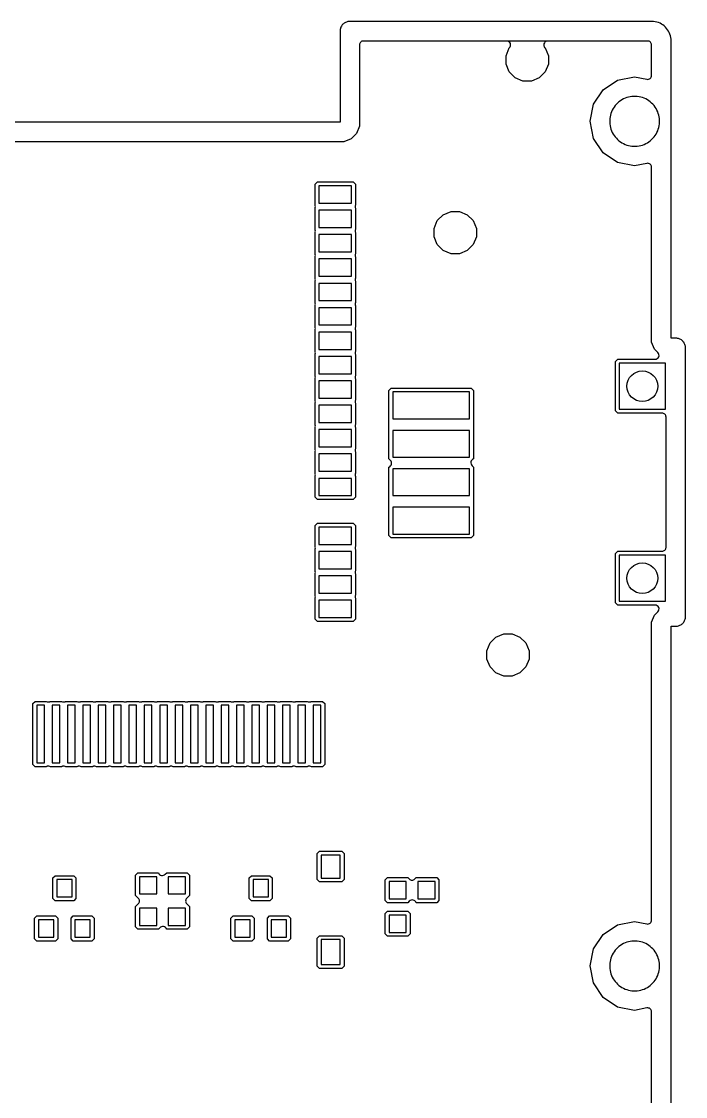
# Model space of a CAD drawing. Header units: millimetres. Extents: x -2 to 70, y 0 to 114.
# Drawn here: x 35.6 to 70.2, y 57 to 113 of the extents above; entities that cross this region are included whole.
import ezdxf

# ---------------------------------------------------------------- set-up
doc = ezdxf.new("R2010")
doc.units = ezdxf.units.MM

msp = doc.modelspace()

# ---------------------------------------------------------------- linework, layer by layer
at = {"layer": '16_copper'}
msp.add_lwpolyline([(68.484, 31.221), (68.484, 61.411, 0.472966), (68.241, 61.611), (67.6, 61.483), (66.713, 61.659), (65.962, 62.162), (65.459, 62.913), (65.283, 63.8), (65.459, 64.687), (65.962, 65.438), (66.713, 65.941), (67.6, 66.117), (68.241, 65.989, 0.472966), (68.484, 66.189), (68.484, 81.702), (68.639, 82.076), (68.813, 82.25, 0.668179), (68.669, 82.597), (66.716, 82.597), (66.597, 82.716), (66.597, 85.284), (66.716, 85.403), (69.031, 85.403, 0.414214), (69.234, 85.606), (69.234, 92.394, 0.414214), (69.031, 92.597), (66.716, 92.597), (66.597, 92.716), (66.597, 95.284), (66.716, 95.403), (68.669, 95.403, 0.668179), (68.813, 95.75), (68.639, 95.924), (68.484, 96.298), (68.484, 105.411, 0.472966), (68.241, 105.611), (67.6, 105.483), (66.713, 105.659), (65.962, 106.162), (65.459, 106.913), (65.283, 107.8), (65.459, 108.687), (65.962, 109.438), (66.713, 109.941), (67.6, 110.117), (68.241, 109.989, 0.472966), (68.484, 110.189), (68.484, 111.781, 0.414214), (68.281, 111.984), (63.067, 111.984, 0.553338), (62.884, 111.692), (62.888, 111.685, 0.08599), (62.935, 111.625), (63.103, 111.219), (63.103, 110.781), (62.935, 110.375), (62.625, 110.065), (62.219, 109.897), (61.781, 109.897), (61.375, 110.065), (61.065, 110.375), (60.897, 110.781), (60.897, 111.219), (61.065, 111.625, 0.699278), (60.933, 111.984), (53.469, 111.984, 0.414214), (53.266, 111.781), (53.266, 107.548), (53.111, 107.174), (52.826, 106.889), (52.452, 106.734), (33.548, 106.734)], format="xyb", dxfattribs=at)
for points in [[(51.066, 88.097), (50.947, 88.216), (50.947, 89.305, 0.187467), (50.947, 89.464), (50.947, 90.575, 0.187456), (50.947, 90.734), (50.947, 91.845, 0.187456), (50.947, 92.004), (50.947, 93.115, 0.187456), (50.947, 93.274), (50.947, 94.385, 0.187467), (50.947, 94.544), (50.947, 95.655, 0.187456), (50.947, 95.814), (50.947, 96.925, 0.187467), (50.947, 97.084), (50.947, 98.195, 0.187456), (50.947, 98.354), (50.947, 99.465, 0.187532), (50.947, 99.624), (50.947, 100.735, 0.187467), (50.947, 100.894), (50.947, 102.005, 0.187467), (50.947, 102.164), (50.947, 103.275, 0.187456), (50.947, 103.434), (50.947, 104.524), (51.066, 104.643), (52.934, 104.643), (53.053, 104.524), (53.053, 103.435, 0.187467), (53.053, 103.276), (53.053, 102.165, 0.187456), (53.053, 102.006), (53.053, 100.895, 0.187456), (53.053, 100.736), (53.053, 99.625, 0.187456), (53.053, 99.466), (53.053, 98.355, 0.187467), (53.053, 98.196), (53.053, 97.085, 0.187456), (53.053, 96.926), (53.053, 95.815, 0.187467), (53.053, 95.656), (53.053, 94.545, 0.187456), (53.053, 94.386), (53.053, 93.275, 0.187467), (53.053, 93.116), (53.053, 92.005, 0.187467), (53.053, 91.846), (53.053, 90.735, 0.187467), (53.053, 90.576), (53.053, 89.465, 0.187456), (53.053, 89.306), (53.053, 88.216), (52.934, 88.097)], [(54.916, 86.097), (54.797, 86.216), (54.797, 89.784, 0.558095), (54.869, 90.144), (54.797, 90.216), (54.797, 93.784), (54.916, 93.903), (59.084, 93.903), (59.203, 93.784), (59.203, 90.216, 0.558101), (59.131, 89.856), (59.203, 89.784), (59.203, 86.216), (59.084, 86.097)], [(51.066, 81.747), (50.947, 81.866), (50.947, 82.955, 0.187456), (50.947, 83.114), (50.947, 84.225, 0.187456), (50.947, 84.384), (50.947, 85.495, 0.187467), (50.947, 85.654), (50.947, 86.744), (51.066, 86.863), (52.934, 86.863), (53.053, 86.744), (53.053, 85.655, 0.187456), (53.053, 85.496), (53.053, 84.385, 0.187467), (53.053, 84.226), (53.053, 83.115, 0.187467), (53.053, 82.956), (53.053, 81.866), (52.934, 81.747)], [(41.716, 65.712), (41.597, 65.831), (41.597, 66.899), (41.736, 67.039, 0.414214), (41.736, 67.326), (41.597, 67.466), (41.597, 68.534), (41.716, 68.653), (42.784, 68.653, 0.558101), (43.144, 68.581), (43.216, 68.653), (44.284, 68.653), (44.403, 68.534), (44.403, 67.466), (44.264, 67.326, 0.414214), (44.264, 67.039), (44.403, 66.899), (44.403, 65.831), (44.284, 65.712), (43.216, 65.712, 0.558101), (42.856, 65.784), (42.784, 65.712)], [(54.716, 67.097), (54.597, 67.216), (54.597, 68.284), (54.716, 68.403), (55.784, 68.403), (55.856, 68.331, 0.414217), (56.144, 68.331), (56.216, 68.403), (57.284, 68.403), (57.403, 68.284), (57.403, 67.216), (57.284, 67.097), (56.216, 67.097, 0.558101), (55.856, 67.169), (55.784, 67.097)]]:
    msp.add_lwpolyline(points, format="xyb", close=True, dxfattribs=at)
for points in [[(52.85, 104.44), (51.15, 104.44), (51.15, 103.54), (52.85, 103.54)], [(52.85, 103.17), (51.15, 103.17), (51.15, 102.27), (52.85, 102.27)], [(58.031, 100.897), (57.625, 101.065), (57.315, 101.375), (57.147, 101.781), (57.147, 102.219), (57.315, 102.625), (57.625, 102.935), (58.031, 103.103), (58.469, 103.103), (58.875, 102.935), (59.185, 102.625), (59.353, 102.219), (59.353, 101.781), (59.185, 101.375), (58.875, 101.065), (58.469, 100.897)], [(52.85, 101.9), (51.15, 101.9), (51.15, 101), (52.85, 101)], [(52.85, 100.63), (51.15, 100.63), (51.15, 99.73), (52.85, 99.73)], [(52.85, 99.36), (51.15, 99.36), (51.15, 98.46), (52.85, 98.46)], [(52.85, 98.09), (51.15, 98.09), (51.15, 97.19), (52.85, 97.19)], [(52.85, 96.82), (51.15, 96.82), (51.15, 95.92), (52.85, 95.92)], [(52.85, 95.55), (51.15, 95.55), (51.15, 94.65), (52.85, 94.65)], [(69.2, 95.2), (66.8, 95.2), (66.8, 92.8), (69.2, 92.8)], [(52.85, 94.28), (51.15, 94.28), (51.15, 93.38), (52.85, 93.38)], [(59, 93.7), (55, 93.7), (55, 92.3), (59, 92.3)], [(52.85, 93.01), (51.15, 93.01), (51.15, 92.11), (52.85, 92.11)], [(52.85, 91.74), (51.15, 91.74), (51.15, 90.84), (52.85, 90.84)], [(59, 91.7), (55, 91.7), (55, 90.3), (59, 90.3)], [(52.85, 90.47), (51.15, 90.47), (51.15, 89.57), (52.85, 89.57)], [(59, 89.7), (55, 89.7), (55, 88.3), (59, 88.3)], [(52.85, 89.2), (51.15, 89.2), (51.15, 88.3), (52.85, 88.3)], [(59, 87.7), (55, 87.7), (55, 86.3), (59, 86.3)], [(52.85, 86.66), (51.15, 86.66), (51.15, 85.76), (52.85, 85.76)], [(52.85, 85.39), (51.15, 85.39), (51.15, 84.49), (52.85, 84.49)], [(69.2, 85.2), (66.8, 85.2), (66.8, 82.8), (69.2, 82.8)], [(52.85, 84.12), (51.15, 84.12), (51.15, 83.22), (52.85, 83.22)], [(52.85, 82.85), (51.15, 82.85), (51.15, 81.95), (52.85, 81.95)], [(60.781, 78.897), (60.375, 79.065), (60.065, 79.375), (59.897, 79.781), (59.897, 80.219), (60.065, 80.625), (60.375, 80.935), (60.781, 81.103), (61.219, 81.103), (61.625, 80.935), (61.935, 80.625), (62.103, 80.219), (62.103, 79.781), (61.935, 79.375), (61.625, 79.065), (61.219, 78.897)], [(51.176, 68.177), (51.057, 68.296), (51.057, 69.664), (51.176, 69.783), (52.344, 69.783), (52.463, 69.664), (52.463, 68.296), (52.344, 68.177)], [(52.26, 69.58), (51.26, 69.58), (51.26, 68.38), (52.26, 68.38)], [(37.401, 67.197), (37.282, 67.316), (37.282, 68.384), (37.401, 68.503), (38.369, 68.503), (38.488, 68.384), (38.488, 67.316), (38.369, 67.197)], [(42.7, 68.45), (41.8, 68.45), (41.8, 67.55), (42.7, 67.55)], [(44.2, 68.45), (43.3, 68.45), (43.3, 67.55), (44.2, 67.55)], [(47.631, 67.197), (47.512, 67.316), (47.512, 68.384), (47.631, 68.503), (48.599, 68.503), (48.718, 68.384), (48.718, 67.316), (48.599, 67.197)], [(38.285, 68.3), (37.485, 68.3), (37.485, 67.4), (38.285, 67.4)], [(48.515, 68.3), (47.715, 68.3), (47.715, 67.4), (48.515, 67.4)], [(55.7, 68.2), (54.8, 68.2), (54.8, 67.3), (55.7, 67.3)], [(57.2, 68.2), (56.3, 68.2), (56.3, 67.3), (57.2, 67.3)], [(42.7, 66.815), (41.8, 66.815), (41.8, 65.915), (42.7, 65.915)], [(44.2, 66.815), (43.3, 66.815), (43.3, 65.915), (44.2, 65.915)], [(54.716, 65.347), (54.597, 65.466), (54.597, 66.534), (54.716, 66.653), (55.784, 66.653), (55.903, 66.534), (55.903, 65.466), (55.784, 65.347)], [(36.451, 65.097), (36.332, 65.216), (36.332, 66.284), (36.451, 66.403), (37.419, 66.403), (37.538, 66.284), (37.538, 65.216), (37.419, 65.097)], [(37.335, 66.2), (36.535, 66.2), (36.535, 65.3), (37.335, 65.3)], [(38.351, 65.097), (38.232, 65.216), (38.232, 66.284), (38.351, 66.403), (39.319, 66.403), (39.438, 66.284), (39.438, 65.216), (39.319, 65.097)], [(39.235, 66.2), (38.435, 66.2), (38.435, 65.3), (39.235, 65.3)], [(46.681, 65.097), (46.562, 65.216), (46.562, 66.284), (46.681, 66.403), (47.649, 66.403), (47.768, 66.284), (47.768, 65.216), (47.649, 65.097)], [(47.565, 66.2), (46.765, 66.2), (46.765, 65.3), (47.565, 65.3)], [(48.581, 65.097), (48.462, 65.216), (48.462, 66.284), (48.581, 66.403), (49.549, 66.403), (49.668, 66.284), (49.668, 65.216), (49.549, 65.097)], [(49.465, 66.2), (48.665, 66.2), (48.665, 65.3), (49.465, 65.3)], [(55.7, 66.45), (54.8, 66.45), (54.8, 65.55), (55.7, 65.55)], [(51.176, 63.667), (51.057, 63.786), (51.057, 65.254), (51.176, 65.373), (52.344, 65.373), (52.463, 65.254), (52.463, 63.786), (52.344, 63.667)], [(52.26, 65.17), (51.26, 65.17), (51.26, 63.87), (52.26, 63.87)]]:
    msp.add_lwpolyline(points, close=True, dxfattribs=at)
at = {"layer": '1_copper'}
msp.add_lwpolyline([(68.484, 31.221), (68.484, 61.411, 0.472966), (68.241, 61.611), (67.6, 61.483), (66.713, 61.659), (65.962, 62.162), (65.459, 62.913), (65.283, 63.8), (65.459, 64.687), (65.962, 65.438), (66.713, 65.941), (67.6, 66.117), (68.241, 65.989, 0.472966), (68.484, 66.189), (68.484, 81.702), (68.639, 82.076), (68.813, 82.25, 0.668179), (68.669, 82.597), (66.716, 82.597), (66.597, 82.716), (66.597, 85.284), (66.716, 85.403), (69.031, 85.403, 0.414214), (69.234, 85.606), (69.234, 92.394, 0.414214), (69.031, 92.597), (66.716, 92.597), (66.597, 92.716), (66.597, 95.284), (66.716, 95.403), (68.669, 95.403, 0.668179), (68.813, 95.75), (68.639, 95.924), (68.484, 96.298), (68.484, 105.411, 0.472966), (68.241, 105.611), (67.6, 105.483), (66.713, 105.659), (65.962, 106.162), (65.459, 106.913), (65.283, 107.8), (65.459, 108.687), (65.962, 109.438), (66.713, 109.941), (67.6, 110.117), (68.241, 109.989, 0.472966), (68.484, 110.189), (68.484, 111.781, 0.414214), (68.281, 111.984), (53.469, 111.984, 0.414214), (53.266, 111.781), (53.266, 107.548), (53.111, 107.174), (52.826, 106.889), (52.452, 106.734), (33.548, 106.734)], format="xyb", dxfattribs=at)
for points in [[(69.2, 95.2), (66.8, 95.2), (66.8, 92.8), (69.2, 92.8)], [(69.2, 85.2), (66.8, 85.2), (66.8, 82.8), (69.2, 82.8)], [(36.85, 77.38), (36.45, 77.38), (36.45, 74.38), (36.85, 74.38)], [(37.65, 77.38), (37.25, 77.38), (37.25, 74.38), (37.65, 74.38)], [(38.45, 77.38), (38.05, 77.38), (38.05, 74.38), (38.45, 74.38)], [(39.25, 77.38), (38.85, 77.38), (38.85, 74.38), (39.25, 74.38)], [(40.05, 77.38), (39.65, 77.38), (39.65, 74.38), (40.05, 74.38)], [(40.85, 77.38), (40.45, 77.38), (40.45, 74.38), (40.85, 74.38)], [(41.65, 77.38), (41.25, 77.38), (41.25, 74.38), (41.65, 74.38)], [(42.45, 77.38), (42.05, 77.38), (42.05, 74.38), (42.45, 74.38)], [(43.25, 77.38), (42.85, 77.38), (42.85, 74.38), (43.25, 74.38)], [(44.05, 77.38), (43.65, 77.38), (43.65, 74.38), (44.05, 74.38)], [(44.85, 77.38), (44.45, 77.38), (44.45, 74.38), (44.85, 74.38)], [(45.65, 77.38), (45.25, 77.38), (45.25, 74.38), (45.65, 74.38)], [(46.45, 77.38), (46.05, 77.38), (46.05, 74.38), (46.45, 74.38)], [(47.25, 77.38), (46.85, 77.38), (46.85, 74.38), (47.25, 74.38)], [(48.05, 77.38), (47.65, 77.38), (47.65, 74.38), (48.05, 74.38)], [(48.85, 77.38), (48.45, 77.38), (48.45, 74.38), (48.85, 74.38)], [(49.65, 77.38), (49.25, 77.38), (49.25, 74.38), (49.65, 74.38)], [(50.45, 77.38), (50.05, 77.38), (50.05, 74.38), (50.45, 74.38)], [(51.25, 77.38), (50.85, 77.38), (50.85, 74.38), (51.25, 74.38)]]:
    msp.add_lwpolyline(points, close=True, dxfattribs=at)
msp.add_lwpolyline([(36.366, 74.177), (36.247, 74.296), (36.247, 77.464), (36.366, 77.583), (36.942, 77.583, 0.212309), (37.105, 77.559), (37.121, 77.565, 0.04519), (37.158, 77.583), (37.742, 77.583, 0.212309), (37.905, 77.559), (37.921, 77.565, 0.04519), (37.958, 77.583), (38.542, 77.583, 0.212309), (38.705, 77.559), (38.721, 77.565, 0.04519), (38.758, 77.583), (39.342, 77.583, 0.212309), (39.505, 77.559), (39.521, 77.565, 0.04519), (39.558, 77.583), (40.142, 77.583, 0.212309), (40.305, 77.559), (40.321, 77.565, 0.04519), (40.358, 77.583), (40.942, 77.583, 0.212309), (41.105, 77.559), (41.121, 77.565, 0.04519), (41.158, 77.583), (41.742, 77.583, 0.212322), (41.905, 77.559), (41.921, 77.565, 0.045366), (41.958, 77.583), (42.542, 77.583, 0.212309), (42.705, 77.559), (42.721, 77.565, 0.04519), (42.758, 77.583), (43.342, 77.583, 0.212309), (43.505, 77.559), (43.521, 77.565, 0.04519), (43.558, 77.583), (44.142, 77.583, 0.212309), (44.305, 77.559), (44.321, 77.565, 0.04519), (44.358, 77.583), (44.942, 77.583, 0.212309), (45.105, 77.559), (45.121, 77.565, 0.04519), (45.158, 77.583), (45.742, 77.583, 0.212309), (45.905, 77.559), (45.921, 77.565, 0.04519), (45.958, 77.583), (46.542, 77.583, 0.212309), (46.705, 77.559), (46.721, 77.565, 0.04519), (46.758, 77.583), (47.342, 77.583, 0.212309), (47.505, 77.559), (47.521, 77.565, 0.04519), (47.558, 77.583), (48.142, 77.583, 0.212309), (48.305, 77.559), (48.321, 77.565, 0.04519), (48.358, 77.583), (48.942, 77.583, 0.212309), (49.105, 77.559), (49.121, 77.565, 0.04519), (49.158, 77.583), (49.742, 77.583, 0.212309), (49.905, 77.559), (49.921, 77.565, 0.04519), (49.958, 77.583), (50.542, 77.583, 0.212309), (50.705, 77.559), (50.721, 77.565, 0.04519), (50.758, 77.583), (51.334, 77.583), (51.453, 77.464), (51.453, 74.296), (51.334, 74.177), (50.758, 74.177, 0.212322), (50.595, 74.201), (50.579, 74.195, 0.045366), (50.542, 74.177), (49.958, 74.177, 0.212322), (49.795, 74.201), (49.779, 74.195, 0.045366), (49.742, 74.177), (49.158, 74.177, 0.212322), (48.995, 74.201), (48.979, 74.195, 0.045366), (48.942, 74.177), (48.358, 74.177, 0.212322), (48.195, 74.201), (48.179, 74.195, 0.045366), (48.142, 74.177), (47.558, 74.177, 0.212322), (47.395, 74.201), (47.379, 74.195, 0.045366), (47.342, 74.177), (46.758, 74.177, 0.212322), (46.595, 74.201), (46.579, 74.195, 0.045366), (46.542, 74.177), (45.958, 74.177, 0.212322), (45.795, 74.201), (45.779, 74.195, 0.045366), (45.742, 74.177), (45.158, 74.177, 0.212322), (44.995, 74.201), (44.979, 74.195, 0.045366), (44.942, 74.177), (44.358, 74.177, 0.212322), (44.195, 74.201), (44.179, 74.195, 0.045366), (44.142, 74.177), (43.558, 74.177, 0.212322), (43.395, 74.201), (43.379, 74.195, 0.045366), (43.342, 74.177), (42.758, 74.177, 0.212322), (42.595, 74.201), (42.579, 74.195, 0.045366), (42.542, 74.177), (41.958, 74.177, 0.212309), (41.795, 74.201), (41.779, 74.195, 0.04519), (41.742, 74.177), (41.158, 74.177, 0.212322), (40.995, 74.201), (40.979, 74.195, 0.045366), (40.942, 74.177), (40.358, 74.177, 0.212322), (40.195, 74.201), (40.179, 74.195, 0.045366), (40.142, 74.177), (39.558, 74.177, 0.212322), (39.395, 74.201), (39.379, 74.195, 0.045366), (39.342, 74.177), (38.758, 74.177, 0.212322), (38.595, 74.201), (38.579, 74.195, 0.045366), (38.542, 74.177), (37.958, 74.177, 0.212322), (37.795, 74.201), (37.779, 74.195, 0.045366), (37.742, 74.177), (37.158, 74.177, 0.212322), (36.995, 74.201), (36.979, 74.195), (36.963, 74.189), (36.962, 74.188), (36.961, 74.188), (36.947, 74.18), (36.942, 74.177)], format="xyb", close=True, dxfattribs=at)
at = {"layer": 'drills_PTH'}
for centre in [(68, 94), (68, 84)]:
    msp.add_circle(centre, 0.8, dxfattribs=at)
at = {"layer": 'holes'}
for points in [[(68.9, 107.754), (68.9, 107.846), (68.893, 107.939), (68.88, 108.031), (68.86, 108.122), (68.834, 108.211), (68.802, 108.298), (68.763, 108.382), (68.719, 108.464), (68.669, 108.542), (68.613, 108.616), (68.552, 108.686), (68.486, 108.752), (68.416, 108.813), (68.342, 108.869), (68.264, 108.919), (68.182, 108.963), (68.098, 109.002), (68.011, 109.034), (67.922, 109.06), (67.831, 109.08), (67.739, 109.093), (67.646, 109.1), (67.554, 109.1), (67.461, 109.093), (67.369, 109.08), (67.278, 109.06), (67.189, 109.034), (67.102, 109.002), (67.018, 108.963), (66.936, 108.919), (66.858, 108.869), (66.784, 108.813), (66.714, 108.752), (66.648, 108.686), (66.587, 108.616), (66.531, 108.542), (66.481, 108.464), (66.437, 108.382), (66.398, 108.298), (66.366, 108.211), (66.34, 108.122), (66.32, 108.031), (66.307, 107.939), (66.3, 107.846), (66.3, 107.754), (66.307, 107.661), (66.32, 107.569), (66.34, 107.478), (66.366, 107.389), (66.398, 107.302), (66.437, 107.218), (66.481, 107.136), (66.531, 107.058), (66.587, 106.984), (66.648, 106.914), (66.714, 106.848), (66.784, 106.787), (66.858, 106.731), (66.936, 106.681), (67.018, 106.637), (67.102, 106.598), (67.189, 106.566), (67.278, 106.54), (67.369, 106.52), (67.461, 106.507), (67.554, 106.5), (67.646, 106.5), (67.739, 106.507), (67.831, 106.52), (67.922, 106.54), (68.011, 106.566), (68.098, 106.598), (68.182, 106.637), (68.264, 106.681), (68.342, 106.731), (68.416, 106.787), (68.486, 106.848), (68.552, 106.914), (68.613, 106.984), (68.669, 107.058), (68.719, 107.136), (68.763, 107.218), (68.802, 107.302), (68.834, 107.389), (68.86, 107.478), (68.88, 107.569), (68.893, 107.661), (68.9, 107.754)], [(68.9, 63.754), (68.9, 63.846), (68.893, 63.939), (68.88, 64.031), (68.86, 64.122), (68.834, 64.211), (68.802, 64.298), (68.763, 64.382), (68.719, 64.464), (68.669, 64.542), (68.613, 64.616), (68.552, 64.686), (68.486, 64.752), (68.416, 64.813), (68.342, 64.869), (68.264, 64.919), (68.182, 64.963), (68.098, 65.002), (68.011, 65.034), (67.922, 65.06), (67.831, 65.08), (67.739, 65.093), (67.646, 65.1), (67.554, 65.1), (67.461, 65.093), (67.369, 65.08), (67.278, 65.06), (67.189, 65.034), (67.102, 65.002), (67.018, 64.963), (66.936, 64.919), (66.858, 64.869), (66.784, 64.813), (66.714, 64.752), (66.648, 64.686), (66.587, 64.616), (66.531, 64.542), (66.481, 64.464), (66.437, 64.382), (66.398, 64.298), (66.366, 64.211), (66.34, 64.122), (66.32, 64.031), (66.307, 63.939), (66.3, 63.846), (66.3, 63.754), (66.307, 63.661), (66.32, 63.569), (66.34, 63.478), (66.366, 63.389), (66.398, 63.302), (66.437, 63.218), (66.481, 63.136), (66.531, 63.058), (66.587, 62.984), (66.648, 62.914), (66.714, 62.848), (66.784, 62.787), (66.858, 62.731), (66.936, 62.681), (67.018, 62.637), (67.102, 62.598), (67.189, 62.566), (67.278, 62.54), (67.369, 62.52), (67.461, 62.507), (67.554, 62.5), (67.646, 62.5), (67.739, 62.507), (67.831, 62.52), (67.922, 62.54), (68.011, 62.566), (68.098, 62.598), (68.182, 62.637), (68.264, 62.681), (68.342, 62.731), (68.416, 62.787), (68.486, 62.848), (68.552, 62.914), (68.613, 62.984), (68.669, 63.058), (68.719, 63.136), (68.763, 63.218), (68.802, 63.302), (68.834, 63.389), (68.86, 63.478), (68.88, 63.569), (68.893, 63.661), (68.9, 63.754)]]:
    msp.add_lwpolyline(points, close=True, dxfattribs=at)
at = {"layer": 'outline'}
msp.add_lwpolyline([(69.5, 17.95), (69.5, 81.5), (69.75, 81.5), (69.794, 81.502), (69.837, 81.508), (69.879, 81.517), (69.921, 81.53), (69.961, 81.547), (70, 81.567), (70.037, 81.59), (70.071, 81.617), (70.104, 81.646), (70.133, 81.679), (70.16, 81.713), (70.183, 81.75), (70.203, 81.789), (70.22, 81.829), (70.233, 81.871), (70.242, 81.913), (70.248, 81.956), (70.25, 82), (70.25, 96), (70.248, 96.044), (70.242, 96.087), (70.233, 96.129), (70.22, 96.171), (70.203, 96.211), (70.183, 96.25), (70.16, 96.287), (70.133, 96.321), (70.104, 96.354), (70.071, 96.383), (70.037, 96.41), (70, 96.433), (69.961, 96.453), (69.921, 96.47), (69.879, 96.483), (69.837, 96.492), (69.794, 96.498), (69.75, 96.5), (69.5, 96.5), (69.5, 112), (69.496, 112.087), (69.485, 112.174), (69.466, 112.259), (69.44, 112.342), (69.406, 112.423), (69.366, 112.5), (69.319, 112.574), (69.266, 112.643), (69.207, 112.707), (69.143, 112.766), (69.074, 112.819), (69, 112.866), (68.923, 112.906), (68.842, 112.94), (68.759, 112.966), (68.674, 112.985), (68.587, 112.996), (68.5, 113), (52.75, 113), (52.706, 112.998), (52.663, 112.992), (52.621, 112.983), (52.579, 112.97), (52.539, 112.953), (52.5, 112.933), (52.463, 112.91), (52.429, 112.883), (52.396, 112.854), (52.367, 112.821), (52.34, 112.787), (52.317, 112.75), (52.297, 112.711), (52.28, 112.671), (52.267, 112.629), (52.258, 112.587), (52.252, 112.544), (52.25, 112.5), (52.25, 107.75), (33.75, 107.75)], dxfattribs=at)

doc.saveas('drawing.dxf')
